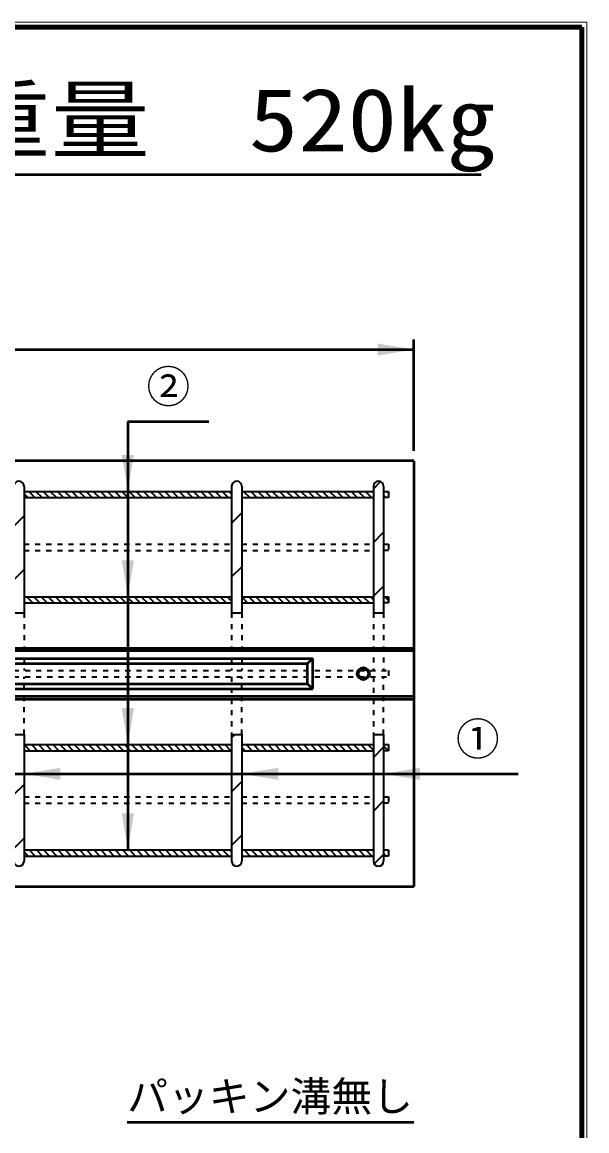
# Model space of a CAD drawing. Units: millimetres, scale not verified. Extents: x 100 to 4105, y 100 to 2870.
# Drawn here: x 3548 to 4105, y 1776 to 2870 of the extents above; entities that cross this region are included whole.
import ezdxf
from ezdxf.enums import TextEntityAlignment as Align

# ---------------------------------------------------------------- set-up
doc = ezdxf.new("R2010")
doc.units = ezdxf.units.MM
doc.header["$LTSCALE"] = 5
doc.linetypes.add('USER1', pattern=[2.2, 1, -1.2])
doc.layers.add('V-nasSTD', color=7, linetype='Continuous', lineweight=50)
doc.styles.add('ＭＳ ゴシック', font='')
doc.styles.get('ＭＳ ゴシック').set_extended_font_data('MS Gothic')

msp = doc.modelspace()

# ---------------------------------------------------------------- hatches: boundary and pattern name
at = {"layer": 'V-nasSTD'}
for points in [[(3898.35, 2540.841), (3934.35, 2546.841), (3898.35, 2552.841)], [(3657.85, 2442.841), (3651.85, 2406.841), (3645.85, 2442.841)], [(3657.85, 2338.841), (3651.85, 2302.841), (3645.85, 2338.841)], [(3657.85, 2192.841), (3651.85, 2156.841), (3645.85, 2192.841)], [(3585.35, 2133.983), (3549.35, 2127.983), (3585.35, 2121.983)], [(3800.35, 2133.983), (3764.35, 2127.983), (3800.35, 2121.983)], [(3940.35, 2133.983), (3904.35, 2127.983), (3940.35, 2121.983)], [(3657.85, 2088.841), (3651.85, 2052.841), (3645.85, 2088.841)]]:
    msp.add_hatch(color=256, dxfattribs=at).paths.add_polyline_path(points)

# ---------------------------------------------------------------- linework, layer by layer
at = {"layer": 'V-nasSTD', "lineweight": 100}
for p, q in [((4100, 2865), (105, 2865)), ((4100, 105), (4100, 2865))]:
    msp.add_line(p, q, dxfattribs=at)
at = {"layer": 'V-nasSTD'}
for p, q in [((3278.536, 2719.753), (4000.536, 2719.753)), ((3934.35, 2446.841), (3934.35, 2556.841)), ((1934.35, 2546.841), (3934.35, 2546.841)), ((3651.85, 2475.841), (3731.85, 2475.841)), ((3651.85, 2475.841), (3651.85, 2052.841)), ((3934.35, 2436.841), (1934.35, 2436.841)), ((3934.35, 2436.841), (3934.35, 2016.841)), ((3934.35, 2251.841), (1934.35, 2251.841)), ((3934.35, 2249.341), (1934.35, 2249.341)), ((3034.35, 2241.841), (3834.35, 2241.841)), ((3034.35, 2241.841), (3834.35, 2241.841)), ((3039.35, 2236.841), (3829.35, 2236.841)), ((3039.35, 2236.841), (3829.35, 2236.841)), ((3829.35, 2236.841), (3834.35, 2241.841)), ((3829.35, 2236.841), (3834.35, 2241.841)), ((3829.35, 2216.841), (3829.35, 2236.841)), ((3829.35, 2216.841), (3829.35, 2236.841)), ((3834.35, 2211.841), (3834.35, 2241.841)), ((3834.35, 2211.841), (3834.35, 2241.841)), ((3034.35, 2211.841), (3834.35, 2211.841)), ((3034.35, 2211.841), (3834.35, 2211.841)), ((3039.35, 2216.841), (3829.35, 2216.841)), ((3039.35, 2216.841), (3829.35, 2216.841)), ((3829.35, 2216.841), (3834.35, 2211.841)), ((3829.35, 2216.841), (3834.35, 2211.841)), ((3934.35, 2204.341), (1934.35, 2204.341)), ((1934.35, 2201.841), (3934.35, 2201.841)), ((2934.35, 2127.983), (4037.35, 2127.983)), ((1934.35, 2016.841), (3934.35, 2016.841)), ((3651.143, 1784.053), (3934.35, 1784.053))]:
    msp.add_line(p, q, dxfattribs=at)
at = {"layer": 'V-nasSTD', "lineweight": 35}
for p, q in [((3549.35, 2411.841), (3549.35, 2286.841)), ((3754.35, 2411.841), (3754.35, 2286.841)), ((3764.35, 2411.841), (3764.35, 2286.841)), ((3894.35, 2409.426), (3901.349, 2416.424)), ((3894.35, 2411.841), (3894.35, 2286.841)), ((3904.35, 2411.841), (3904.35, 2286.841)), ((3549.35, 2406.841), (3754.35, 2406.841)), ((3549.35, 2404.489), (3552.998, 2400.841)), ((3549.35, 2400.841), (3754.35, 2400.841)), ((3554.069, 2406.841), (3560.069, 2400.841)), ((3561.14, 2406.841), (3567.14, 2400.841)), ((3568.211, 2406.841), (3574.211, 2400.841)), ((3575.282, 2406.841), (3581.282, 2400.841)), ((3582.353, 2406.841), (3588.353, 2400.841)), ((3589.424, 2406.841), (3595.424, 2400.841)), ((3596.495, 2406.841), (3602.495, 2400.841)), ((3603.567, 2406.841), (3609.567, 2400.841)), ((3610.638, 2406.841), (3616.638, 2400.841)), ((3617.709, 2406.841), (3623.709, 2400.841)), ((3624.78, 2406.841), (3630.78, 2400.841)), ((3631.851, 2406.841), (3637.851, 2400.841)), ((3638.922, 2406.841), (3644.922, 2400.841)), ((3645.993, 2406.841), (3651.993, 2400.841)), ((3653.064, 2406.841), (3659.064, 2400.841)), ((3660.135, 2406.841), (3666.135, 2400.841)), ((3667.206, 2406.841), (3673.206, 2400.841)), ((3674.277, 2406.841), (3680.277, 2400.841)), ((3681.348, 2406.841), (3687.348, 2400.841)), ((3688.419, 2406.841), (3694.419, 2400.841)), ((3695.49, 2406.841), (3701.49, 2400.841)), ((3702.561, 2406.841), (3708.561, 2400.841)), ((3709.633, 2406.841), (3715.633, 2400.841)), ((3716.704, 2406.841), (3722.704, 2400.841)), ((3723.775, 2406.841), (3729.775, 2400.841)), ((3730.846, 2406.841), (3736.846, 2400.841)), ((3737.917, 2406.841), (3743.917, 2400.841)), ((3744.988, 2406.841), (3750.988, 2400.841)), ((3752.059, 2406.841), (3754.35, 2404.55)), ((3764.35, 2406.841), (3894.35, 2406.841)), ((3764.35, 2401.621), (3765.13, 2400.841)), ((3764.35, 2400.841), (3894.35, 2400.841)), ((3766.201, 2406.841), (3772.201, 2400.841)), ((3773.272, 2406.841), (3779.272, 2400.841)), ((3780.343, 2406.841), (3786.343, 2400.841)), ((3787.414, 2406.841), (3793.414, 2400.841)), ((3794.485, 2406.841), (3800.485, 2400.841)), ((3801.556, 2406.841), (3807.556, 2400.841)), ((3808.628, 2406.841), (3814.628, 2400.841)), ((3815.699, 2406.841), (3821.699, 2400.841)), ((3822.77, 2406.841), (3828.77, 2400.841)), ((3829.841, 2406.841), (3835.841, 2400.841)), ((3836.912, 2406.841), (3842.912, 2400.841)), ((3843.983, 2406.841), (3849.983, 2400.841)), ((3851.054, 2406.841), (3857.054, 2400.841)), ((3858.125, 2406.841), (3864.125, 2400.841)), ((3865.196, 2406.841), (3871.196, 2400.841)), ((3872.267, 2406.841), (3878.267, 2400.841)), ((3879.338, 2406.841), (3885.338, 2400.841)), ((3886.409, 2406.841), (3892.409, 2400.841)), ((3893.48, 2406.841), (3894.35, 2405.971)), ((3904.35, 2406.841), (3909.35, 2406.841)), ((3904.35, 2403.042), (3906.551, 2400.841)), ((3909.35, 2400.841), (3904.35, 2400.841)), ((3907.622, 2406.841), (3909.35, 2405.113)), ((3909.35, 2406.841), (3909.35, 2400.841)), ((3539.35, 2372.624), (3549.35, 2382.624)), ((3754.35, 2375.492), (3764.35, 2385.492)), ((3894.35, 2356.393), (3904.35, 2366.393)), ((3754.35, 2322.459), (3764.35, 2332.459)), ((3539.35, 2319.591), (3549.35, 2329.591)), ((3894.35, 2303.36), (3904.35, 2313.36)), ((3549.35, 2302.841), (3754.35, 2302.841)), ((3549.35, 2298.423), (3550.932, 2296.841)), ((3552.003, 2302.841), (3558.003, 2296.841)), ((3559.074, 2302.841), (3565.074, 2296.841)), ((3566.145, 2302.841), (3572.145, 2296.841)), ((3573.216, 2302.841), (3579.216, 2296.841)), ((3580.287, 2302.841), (3586.287, 2296.841)), ((3587.358, 2302.841), (3593.358, 2296.841)), ((3594.429, 2302.841), (3600.429, 2296.841)), ((3601.501, 2302.841), (3607.501, 2296.841)), ((3608.572, 2302.841), (3614.572, 2296.841)), ((3615.643, 2302.841), (3621.643, 2296.841)), ((3622.714, 2302.841), (3628.714, 2296.841)), ((3629.785, 2302.841), (3635.785, 2296.841)), ((3636.856, 2302.841), (3642.856, 2296.841)), ((3643.927, 2302.841), (3649.927, 2296.841)), ((3650.998, 2302.841), (3656.998, 2296.841)), ((3658.069, 2302.841), (3664.069, 2296.841)), ((3665.14, 2302.841), (3671.14, 2296.841)), ((3672.211, 2302.841), (3678.211, 2296.841)), ((3679.282, 2302.841), (3685.282, 2296.841)), ((3686.353, 2302.841), (3692.353, 2296.841)), ((3693.424, 2302.841), (3699.424, 2296.841)), ((3700.495, 2302.841), (3706.495, 2296.841)), ((3707.567, 2302.841), (3713.567, 2296.841)), ((3714.638, 2302.841), (3720.638, 2296.841)), ((3721.709, 2302.841), (3727.709, 2296.841)), ((3728.78, 2302.841), (3734.78, 2296.841)), ((3735.851, 2302.841), (3741.851, 2296.841)), ((3742.922, 2302.841), (3748.922, 2296.841)), ((3749.993, 2302.841), (3754.35, 2298.484)), ((3764.35, 2302.841), (3894.35, 2302.841)), ((3764.35, 2302.626), (3770.135, 2296.841)), ((3771.206, 2302.841), (3777.206, 2296.841)), ((3778.277, 2302.841), (3784.277, 2296.841)), ((3785.348, 2302.841), (3791.348, 2296.841)), ((3792.419, 2302.841), (3798.419, 2296.841)), ((3799.49, 2302.841), (3805.49, 2296.841)), ((3806.561, 2302.841), (3812.561, 2296.841)), ((3813.633, 2302.841), (3819.633, 2296.841)), ((3820.704, 2302.841), (3826.704, 2296.841)), ((3827.775, 2302.841), (3833.775, 2296.841)), ((3834.846, 2302.841), (3840.846, 2296.841)), ((3841.917, 2302.841), (3847.917, 2296.841)), ((3848.988, 2302.841), (3854.988, 2296.841)), ((3856.059, 2302.841), (3862.059, 2296.841)), ((3863.13, 2302.841), (3869.13, 2296.841)), ((3870.201, 2302.841), (3876.201, 2296.841)), ((3877.272, 2302.841), (3883.272, 2296.841)), ((3884.343, 2302.841), (3890.343, 2296.841)), ((3891.414, 2302.841), (3894.35, 2299.905)), ((3904.35, 2302.841), (3909.35, 2302.841)), ((3905.556, 2302.841), (3909.35, 2299.047)), ((3909.35, 2302.841), (3909.35, 2296.841)), ((3549.35, 2296.841), (3754.35, 2296.841)), ((3764.35, 2296.841), (3894.35, 2296.841)), ((3909.35, 2296.841), (3904.35, 2296.841)), ((3539.35, 2286.841), (3549.35, 2286.841)), ((3754.35, 2286.841), (3764.35, 2286.841)), ((3894.35, 2286.841), (3904.35, 2286.841)), ((3539.35, 2166.841), (3549.35, 2166.841)), ((3549.35, 2166.841), (3549.35, 2041.841)), ((3549.35, 2156.841), (3754.35, 2156.841)), ((3549.511, 2156.841), (3555.511, 2150.841)), ((3556.582, 2156.841), (3562.582, 2150.841)), ((3563.653, 2156.841), (3569.653, 2150.841)), ((3570.724, 2156.841), (3576.724, 2150.841)), ((3577.795, 2156.841), (3583.795, 2150.841)), ((3584.866, 2156.841), (3590.866, 2150.841)), ((3591.937, 2156.841), (3597.937, 2150.841)), ((3599.008, 2156.841), (3605.008, 2150.841)), ((3606.079, 2156.841), (3612.079, 2150.841)), ((3613.15, 2156.841), (3619.15, 2150.841)), ((3620.221, 2156.841), (3626.221, 2150.841)), ((3627.292, 2156.841), (3633.292, 2150.841)), ((3634.363, 2156.841), (3640.363, 2150.841)), ((3641.435, 2156.841), (3647.435, 2150.841)), ((3648.506, 2156.841), (3654.506, 2150.841)), ((3655.577, 2156.841), (3661.577, 2150.841)), ((3662.648, 2156.841), (3668.648, 2150.841)), ((3669.719, 2156.841), (3675.719, 2150.841)), ((3676.79, 2156.841), (3682.79, 2150.841)), ((3683.861, 2156.841), (3689.861, 2150.841)), ((3690.932, 2156.841), (3696.932, 2150.841)), ((3698.003, 2156.841), (3704.003, 2150.841)), ((3705.074, 2156.841), (3711.074, 2150.841)), ((3712.145, 2156.841), (3718.145, 2150.841)), ((3719.216, 2156.841), (3725.216, 2150.841)), ((3726.287, 2156.841), (3732.287, 2150.841)), ((3733.358, 2156.841), (3739.358, 2150.841)), ((3740.429, 2156.841), (3746.429, 2150.841)), ((3747.501, 2156.841), (3753.501, 2150.841)), ((3754.35, 2166.841), (3754.35, 2041.841)), ((3754.35, 2166.841), (3764.35, 2166.841)), ((3754.35, 2163.36), (3757.831, 2166.841)), ((3764.35, 2166.841), (3764.35, 2041.841)), ((3764.35, 2156.841), (3894.35, 2156.841)), ((3768.714, 2156.841), (3774.714, 2150.841)), ((3775.785, 2156.841), (3781.785, 2150.841)), ((3782.856, 2156.841), (3788.856, 2150.841)), ((3789.927, 2156.841), (3795.927, 2150.841)), ((3796.998, 2156.841), (3802.998, 2150.841)), ((3804.069, 2156.841), (3810.069, 2150.841)), ((3811.14, 2156.841), (3817.14, 2150.841)), ((3818.211, 2156.841), (3824.211, 2150.841)), ((3825.282, 2156.841), (3831.282, 2150.841)), ((3832.353, 2156.841), (3838.353, 2150.841)), ((3839.424, 2156.841), (3845.424, 2150.841)), ((3846.495, 2156.841), (3852.495, 2150.841)), ((3853.567, 2156.841), (3859.567, 2150.841)), ((3860.638, 2156.841), (3866.638, 2150.841)), ((3867.709, 2156.841), (3873.709, 2150.841)), ((3874.78, 2156.841), (3880.78, 2150.841)), ((3881.851, 2156.841), (3887.851, 2150.841)), ((3888.922, 2156.841), (3894.35, 2151.413)), ((3894.35, 2166.841), (3894.35, 2041.841)), ((3894.35, 2166.841), (3904.35, 2166.841)), ((3904.35, 2166.841), (3904.35, 2041.841)), ((3904.35, 2156.841), (3909.35, 2156.841)), ((3909.35, 2156.841), (3909.35, 2150.841)), ((3549.35, 2150.841), (3754.35, 2150.841)), ((3764.35, 2154.133), (3767.643, 2150.841)), ((3764.35, 2150.841), (3894.35, 2150.841)), ((3894.35, 2144.261), (3904.35, 2154.261)), ((3904.35, 2155.555), (3909.064, 2150.841)), ((3909.35, 2150.841), (3904.35, 2150.841)), ((3539.35, 2107.459), (3549.35, 2117.459)), ((3754.35, 2110.327), (3764.35, 2120.327)), ((3894.35, 2091.228), (3904.35, 2101.228)), ((3539.35, 2054.426), (3549.35, 2064.426)), ((3754.35, 2057.294), (3764.35, 2067.294)), ((3549.35, 2052.841), (3754.35, 2052.841)), ((3549.35, 2050.935), (3553.445, 2046.841)), ((3549.35, 2046.841), (3754.35, 2046.841)), ((3554.516, 2052.841), (3560.516, 2046.841)), ((3561.587, 2052.841), (3567.587, 2046.841)), ((3568.658, 2052.841), (3574.658, 2046.841)), ((3575.729, 2052.841), (3581.729, 2046.841)), ((3582.8, 2052.841), (3588.8, 2046.841)), ((3589.871, 2052.841), (3595.871, 2046.841)), ((3596.942, 2052.841), (3602.942, 2046.841)), ((3604.013, 2052.841), (3610.013, 2046.841)), ((3611.084, 2052.841), (3617.084, 2046.841)), ((3618.155, 2052.841), (3624.155, 2046.841)), ((3625.226, 2052.841), (3631.226, 2046.841)), ((3632.297, 2052.841), (3638.297, 2046.841)), ((3639.368, 2052.841), (3645.368, 2046.841)), ((3646.44, 2052.841), (3652.44, 2046.841)), ((3653.511, 2052.841), (3659.511, 2046.841)), ((3660.582, 2052.841), (3666.582, 2046.841)), ((3667.653, 2052.841), (3673.653, 2046.841)), ((3674.724, 2052.841), (3680.724, 2046.841)), ((3681.795, 2052.841), (3687.795, 2046.841)), ((3688.866, 2052.841), (3694.866, 2046.841)), ((3695.937, 2052.841), (3701.937, 2046.841)), ((3703.008, 2052.841), (3709.008, 2046.841)), ((3710.079, 2052.841), (3716.079, 2046.841)), ((3717.15, 2052.841), (3723.15, 2046.841)), ((3724.221, 2052.841), (3730.221, 2046.841)), ((3731.292, 2052.841), (3737.292, 2046.841)), ((3738.363, 2052.841), (3744.363, 2046.841)), ((3745.435, 2052.841), (3751.435, 2046.841)), ((3752.506, 2052.841), (3754.35, 2050.996)), ((3764.35, 2052.841), (3894.35, 2052.841)), ((3764.35, 2048.067), (3765.577, 2046.841)), ((3764.35, 2046.841), (3894.35, 2046.841)), ((3766.648, 2052.841), (3772.648, 2046.841)), ((3773.719, 2052.841), (3779.719, 2046.841)), ((3780.79, 2052.841), (3786.79, 2046.841)), ((3787.861, 2052.841), (3793.861, 2046.841)), ((3794.932, 2052.841), (3800.932, 2046.841)), ((3802.003, 2052.841), (3808.003, 2046.841)), ((3809.074, 2052.841), (3815.074, 2046.841)), ((3816.145, 2052.841), (3822.145, 2046.841)), ((3823.216, 2052.841), (3829.216, 2046.841)), ((3830.287, 2052.841), (3836.287, 2046.841)), ((3837.358, 2052.841), (3843.358, 2046.841)), ((3844.429, 2052.841), (3850.429, 2046.841)), ((3851.501, 2052.841), (3857.501, 2046.841)), ((3858.572, 2052.841), (3864.572, 2046.841)), ((3865.643, 2052.841), (3871.643, 2046.841)), ((3872.714, 2052.841), (3878.714, 2046.841)), ((3879.785, 2052.841), (3885.785, 2046.841)), ((3886.856, 2052.841), (3892.856, 2046.841)), ((3893.927, 2052.841), (3894.35, 2052.418)), ((3895.203, 2039.048), (3904.35, 2048.195)), ((3904.35, 2052.841), (3909.35, 2052.841)), ((3904.35, 2049.489), (3906.998, 2046.841)), ((3909.35, 2046.841), (3904.35, 2046.841)), ((3908.069, 2052.841), (3909.35, 2051.56)), ((3909.35, 2052.841), (3909.35, 2046.841))]:
    msp.add_line(p, q, dxfattribs=at)
at = {"layer": 'V-nasSTD', "linetype": 'USER1', "lineweight": 35}
for p, q in [((3549.35, 2354.556), (3754.35, 2354.556)), ((3764.35, 2354.556), (3894.35, 2354.556)), ((3904.35, 2354.556), (3909.35, 2354.556)), ((3909.35, 2354.556), (3909.35, 2348.556)), ((3549.35, 2348.556), (3754.35, 2348.556)), ((3764.35, 2348.556), (3894.35, 2348.556)), ((3909.35, 2348.556), (3904.35, 2348.556)), ((3549.35, 2286.841), (3549.35, 2229.841)), ((3754.35, 2286.841), (3754.35, 2229.841)), ((3764.35, 2286.841), (3764.35, 2229.841)), ((3894.35, 2286.841), (3894.35, 2229.841)), ((3904.35, 2286.841), (3904.35, 2229.841)), ((2934.35, 2229.841), (3909.35, 2229.841)), ((2934.35, 2223.841), (3909.35, 2223.841)), ((3549.35, 2166.841), (3549.35, 2223.841)), ((3754.35, 2223.841), (3754.35, 2166.841)), ((3764.35, 2166.841), (3764.35, 2223.841)), ((3894.35, 2223.841), (3894.35, 2166.841)), ((3904.35, 2166.841), (3904.35, 2223.841)), ((3909.35, 2229.841), (3909.35, 2223.841)), ((3549.35, 2105.126), (3754.35, 2105.126)), ((3764.35, 2105.126), (3894.35, 2105.126)), ((3904.35, 2105.126), (3909.35, 2105.126)), ((3909.35, 2105.126), (3909.35, 2099.126)), ((3549.35, 2099.126), (3754.35, 2099.126)), ((3764.35, 2099.126), (3894.35, 2099.126)), ((3909.35, 2099.126), (3904.35, 2099.126))]:
    msp.add_line(p, q, dxfattribs=at)
at = {"layer": 'V-nasSTD', "lineweight": 13}
msp.add_lwpolyline([(100, 100), (100, 2870), (4105, 2870), (4105, 100)], close=True, dxfattribs=at)
at = {"layer": 'V-nasSTD'}
for radius in [6, 6, 5, 5]:
    msp.add_circle((3884.35, 2226.841), radius, dxfattribs=at)
at = {"layer": 'V-nasSTD', "lineweight": 35}
for centre, start, end in [((3544.35, 2411.841), 0, 180), ((3759.35, 2411.841), 0, 180), ((3899.35, 2411.841), 0, 180), ((3544.35, 2041.841), 180, 0), ((3759.35, 2041.841), 180, 0), ((3899.35, 2041.841), 180, 0)]:
    msp.add_arc(centre, 5, start, end, dxfattribs=at)

# ---------------------------------------------------------------- texts
at = {"layer": 'V-nasSTD', "style": 'ＭＳ ゴシック', "width": 1.15}
msp.add_text('参考重量\u3000520kg', height=62.32, dxfattribs=at).set_placement((3282.536, 2804.753), align=Align.TOP_LEFT)
at = {"layer": 'V-nasSTD', "style": 'ＭＳ ゴシック'}
for s, height, p in [('②', 31.67, (3670.25, 2526.041)), ('①', 31.67, (3975.75, 2178.183)), ('パッキン溝無し', 29.56, (3651.143, 1824.373))]:
    msp.add_text(s, height=height, dxfattribs=at).set_placement(p, align=Align.TOP_LEFT)

doc.saveas('drawing.dxf')
